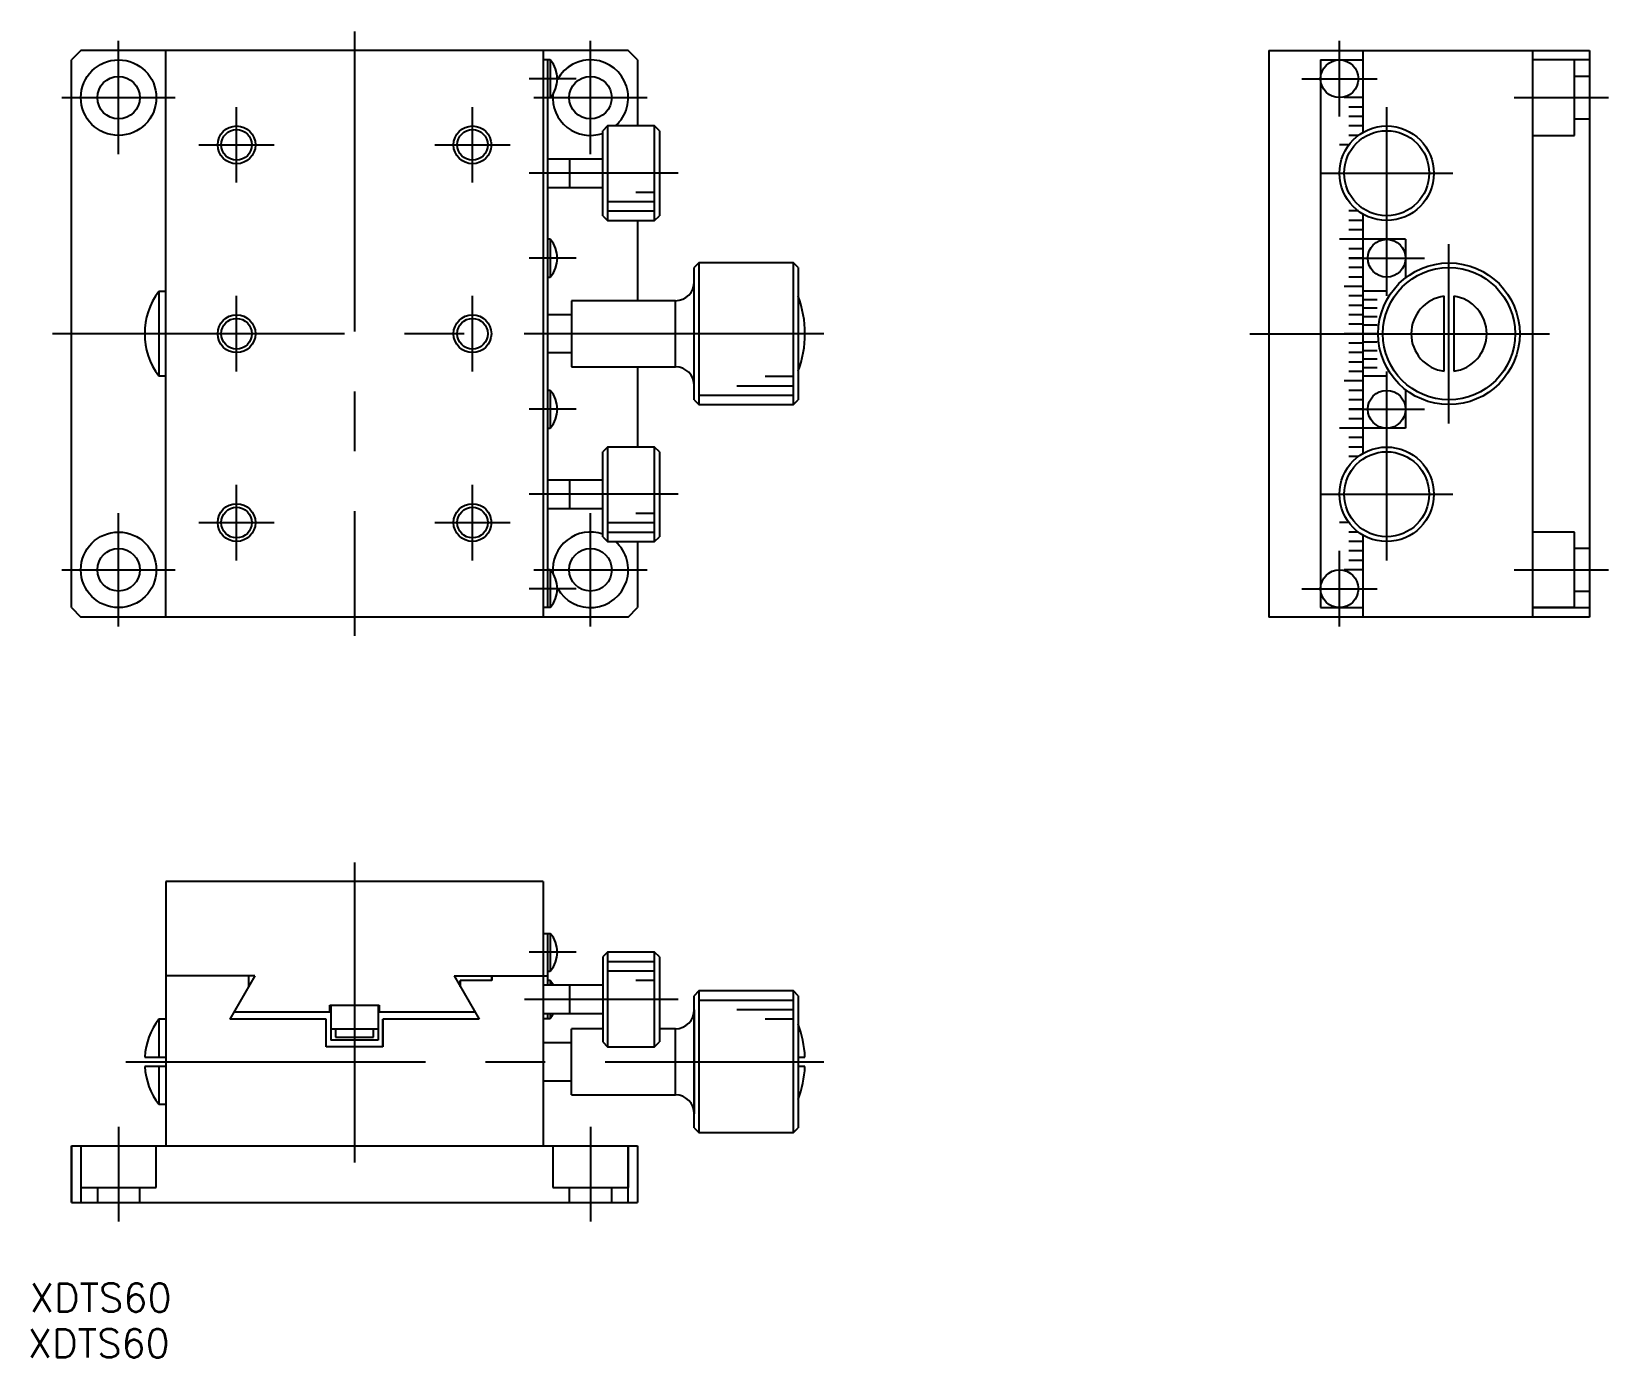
# Model space of a CAD drawing. Extents: x -4 to 163, y -108 to 32.
import ezdxf

# ---------------------------------------------------------------- set-up
doc = ezdxf.new("R2010")
doc.units = 0
doc.linetypes.add('CENTER', pattern=[50.8, 31.75, -6.35, 6.35, -6.35])
doc.linetypes.add('DASHED', pattern=[19.05, 12.7, -6.35])
doc.layers.get('0').update_dxf_attribs({"linetype": 'CONTINUOUS'})
doc.layers.add('CENTER', color=1, linetype='CENTER')
doc.styles.get("Standard").update_dxf_attribs({"font": 'txt.shx', "height": 3, "bigfont": 'bigfont.shx'})

# ---------------------------------------------------------------- blocks, each defined once
blk = doc.blocks.new('*U28')
at = {"color": 7, "linetype": 'CONTINUOUS'}
blk.add_text('XDTS60', height=3, dxfattribs=at).set_placement((-4.41, -103.59))
blk = doc.blocks.new('*U29')
at = {"color": 7, "linetype": 'CONTINUOUS'}
blk.add_text('XDTS60', height=3, dxfattribs=at).set_placement((-4.61, -108.41))

msp = doc.modelspace()

# ---------------------------------------------------------------- linework, layer by layer
at = {"color": 7, "linetype": 'CONTINUOUS'}
for p, q in [((1, 30), (0, 29)), ((0, -29), (0, 29)), ((59, 30), (1, 30)), ((10, -30), (10, 30)), ((50, 30), (50, -30)), ((50.736, 29.000076), (50, 29.000076)), ((50.5, -29), (50.5, 29)), ((50.736, 29.000076), (50.736, 24.999924)), ((60, 29), (59, 30)), ((60, 29), (60, 22)), ((126.864407, 30), (126.864407, -30)), ((126.864407, 30), (160.864407, 30)), ((132.364407, 29), (132.364407, -29)), ((132.364407, 29), (136.864407, 29)), ((136.864407, 21.330127), (136.864407, 30)), ((154.864407, -30), (154.864407, 30)), ((160.864407, 29), (154.864407, 29)), ((160.864407, 30), (160.864407, -30)), ((50.5, 24.999924), (50.736, 24.999924)), ((135.364407, 25), (134.864407, 25)), ((136.864407, 25), (135.364407, 25)), ((136.864407, 24), (135.364407, 24)), ((56.8, 22), (56.3, 21.5)), ((61.8, 22), (56.8, 22)), ((56.8, 22), (56.8, 12)), ((61.8, 12), (61.8, 22)), ((62.3, 21.5), (61.8, 22)), ((136.864407, 23), (135.364407, 23)), ((136.864407, 22), (135.364407, 22)), ((56.3, 12.5), (56.3, 21.5)), ((62.3, 21.5), (62.3, 12.5)), ((62.3, 21.5), (62.3, 12.5)), ((136.366725, 21), (135.364407, 21)), ((52.8, 18.5), (50.5, 18.5)), ((52.8, 18.5), (52.795, 18.5)), ((52.8, 15.499995), (52.8, 18.500005)), ((56.3, 18.5), (52.8, 18.5)), ((52.8, 18.49803), (52.8, 18.5)), ((52.805, 18.5), (52.8, 18.5)), ((52.8, 18.250299), (52.8, 18.49803)), ((135.364407, 20), (134.364407, 20)), ((52.8, 15.749716), (52.8, 18.250299)), ((50.5, 15.5), (52.8, 15.5)), ((52.795, 15.5), (52.8, 15.5)), ((52.8, 15.5), (52.8, 15.749716)), ((52.8, 15.5), (56.3, 15.5)), ((52.8, 15.5), (52.805, 15.5)), ((56.8, 14), (61.8, 14)), ((59.8, 15), (61.8, 15)), ((56.3, 12.5), (56.8, 12)), ((56.8, 13), (61.8, 13)), ((56.8, 13), (61.8, 13)), ((56.8, 12), (61.8, 12)), ((60, 12), (60, 3.5)), ((61.8, 12), (62.3, 12.5)), ((136.366725, 13), (135.364407, 13)), ((136.864407, 12), (135.364407, 12)), ((136.864407, -12.669873), (136.864407, 12.669873)), ((136.864407, 11), (135.364407, 11)), ((50.736, 10.000076), (50.5, 10.000076)), ((50.736, 10.000076), (50.736, 5.999924)), ((141.364407, 10), (134.364407, 10)), ((136.864407, 9), (135.364407, 9)), ((141.364407, 10), (141.364407, 5.923681)), ((66.5, 7.5), (66, 7)), ((66, -7), (66, 7)), ((76.5, 7.5), (66.5, 7.5)), ((66.5, 7.5), (66.5, -7.5)), ((76.5, -7.5), (76.5, 7.5)), ((77, 7), (76.5, 7.5)), ((77, 7), (77, -7)), ((136.864407, 8), (135.364407, 8)), ((136.864407, 7), (135.364407, 7)), ((50.5, 5.999924), (50.736, 5.999924)), ((136.864407, 6), (135.364407, 6)), ((9.25, 4.472136), (9.25, -4.472136)), ((10, 4.472136), (9.25, 4.472136)), ((64, 3.5), (53, 3.5)), ((53, 3.5), (53, -3.5)), ((64, -3.5), (64, 3.5)), ((136.864407, 5), (134.864407, 5)), ((136.864407, 4), (135.364407, 4)), ((139.364407, 4.5), (136.864407, 4.5)), ((138.364407, 3.6), (136.864407, 3.6)), ((145.464407, -3.968627), (145.464407, 3.968627)), ((146.464407, 3.968627), (146.464407, -3.968627)), ((53, 2), (50.5, 2)), ((136.864407, 3), (135.364407, 3)), ((136.864407, 2), (135.364407, 2)), ((138.364407, 2.7), (136.864407, 2.7)), ((138.364407, 1.8), (136.864407, 1.8)), ((136.864407, 0), (134.864407, 0)), ((136.864407, 1), (135.364407, 1)), ((138.364407, 0.9), (136.864407, 0.9)), ((138.364407, 0), (136.864407, 0)), ((136.864407, -1), (135.364407, -1)), ((138.364407, -0.9), (136.864407, -0.9)), ((50.5, -2), (53, -2)), ((136.864407, -2), (135.364407, -2)), ((136.864407, -3), (135.364407, -3)), ((138.364407, -1.8), (136.864407, -1.8)), ((138.364407, -2.7), (136.864407, -2.7)), ((9.25, -4.472136), (10, -4.472136)), ((53, -3.5), (64, -3.5)), ((60, -3.5), (60, -12)), ((73.5, -4.5), (76.5, -4.5)), ((136.864407, -5), (134.864407, -5)), ((136.864407, -4), (135.364407, -4)), ((138.364407, -3.6), (136.864407, -3.6)), ((139.364407, -4.5), (136.864407, -4.5)), ((50.736, -5.999924), (50.5, -5.999924)), ((50.736, -5.999924), (50.736, -10.000076)), ((66.5, -6.5), (76.5, -6.5)), ((70.5, -5.5), (76.5, -5.5)), ((136.864407, -6), (135.364407, -6)), ((141.364407, -5.923681), (141.364407, -10)), ((66, -7), (66.5, -7.5)), ((66.5, -7.5), (76.5, -7.5)), ((76.5, -7.5), (77, -7)), ((136.864407, -7), (135.364407, -7)), ((136.864407, -8), (135.364407, -8)), ((50.5, -10.000076), (50.736, -10.000076)), ((141.364407, -10), (134.364407, -10)), ((136.864407, -9), (135.364407, -9)), ((136.864407, -11), (135.364407, -11)), ((56.8, -12), (56.3, -12.5)), ((56.3, -21.5), (56.3, -12.5)), ((61.8, -12), (56.8, -12)), ((56.8, -12), (56.8, -22)), ((61.8, -22), (61.8, -12)), ((62.3, -12.5), (61.8, -12)), ((62.3, -12.5), (62.3, -21.5)), ((62.3, -12.5), (62.3, -21.5)), ((136.864407, -12), (135.364407, -12)), ((136.366725, -13), (135.364407, -13)), ((56.3, -15.5), (50.5, -15.5)), ((52.8, -18.500005), (52.8, -15.499995)), ((50.5, -18.5), (56.3, -18.5)), ((56.8, -20), (61.8, -20)), ((59.8, -19), (61.8, -19)), ((135.364407, -20), (134.364407, -20)), ((56.3, -21.5), (56.8, -22)), ((56.8, -21), (61.8, -21)), ((61.8, -22), (62.3, -21.5)), ((136.366725, -21), (135.364407, -21)), ((136.864407, -30), (136.864407, -21.330127)), ((56.8, -22), (61.8, -22)), ((60, -22), (60, -29)), ((136.864407, -22), (135.364407, -22)), ((136.864407, -23), (135.364407, -23)), ((50.736, -24.999924), (50.5, -24.999924)), ((50.736, -24.999924), (50.736, -29.000076)), ((136.864407, -25), (134.864407, -25)), ((136.864407, -24), (135.364407, -24)), ((0, -29), (1, -30)), ((59, -30), (1, -30)), ((50.736, -29.000076), (50, -29.000076)), ((59, -30), (60, -29)), ((160.864407, -30), (126.864407, -30)), ((132.364407, -29), (136.864407, -29)), ((154.864407, -29), (160.864407, -29)), ((50, -58), (10, -58)), ((10, -58), (10, -68)), ((10, -58), (10, -86)), ((50, -58), (50, -86)), ((50, -63.5), (50.736, -63.5)), ((50.5, -69), (50.5, -63.5)), ((50.736, -63.499924), (50.736, -67.500076)), ((56.8, -65.5), (56.3, -66)), ((56.3, -66), (56.3, -75)), ((56.8, -65.5), (56.8, -75.5)), ((61.8, -65.5), (56.8, -65.5)), ((61.8, -66.5), (56.8, -66.5)), ((61.8, -75.5), (61.8, -65.5)), ((62.3, -66), (61.8, -65.5)), ((62.3, -66), (62.3, -75)), ((19.444486, -68), (10, -68)), ((19.444486, -68), (16.788675, -72.6)), ((18.8, -69.116283), (18.8, -68)), ((40.555513, -68), (50.5, -68)), ((40.555513, -68), (43.211325, -72.6)), ((44.561, -68.5), (41.2, -68.5)), ((41.2, -69.116283), (41.2, -68.5)), ((41.2, -68.5), (41.2, -69.116283)), ((44.561, -68.5), (44.561, -68)), ((44.561, -68), (44.561, -68.5)), ((50.5, -67.500076), (50.736, -67.500076)), ((50.736, -68.499924), (50.5, -68.499924)), ((50.736, -68.499924), (50.736, -69)), ((61.8, -67.5), (56.8, -67.5)), ((61.8, -68.5), (59.8, -68.5)), ((56.3, -69), (50, -69)), ((52.8, -72), (52.8, -69)), ((66.5, -69.6), (66, -70.1)), ((66, -84.1), (66, -70.1)), ((66, -84.1), (66, -70.1)), ((66.5, -69.6), (66.5, -84.6)), ((76.5, -69.6), (66.5, -69.6)), ((76.5, -84.6), (76.5, -69.6)), ((77, -70.1), (76.5, -69.6)), ((77, -70.1), (77, -84.1)), ((17.250555, -71.8), (27.4, -71.8)), ((27.4, -71.8), (27.4, -71.1)), ((27.4, -71.1), (32.6, -71.1)), ((27.5, -71.1), (27.5, -74.8)), ((32.5, -71.1), (32.5, -74.8)), ((32.6, -71.8), (32.6, -71.1)), ((32.6, -71.1), (32.6, -71.8)), ((32.6, -71.8), (42.749444, -71.8)), ((66, -71.6), (66, -82.6)), ((66, -71.6), (66, -82.6)), ((76.5, -70.6), (66.5, -70.6)), ((76.5, -71.6), (70.5, -71.6)), ((9.25, -72.6), (9.25, -76.6)), ((10, -72.6), (9.25, -72.6)), ((27, -72.6), (16.788675, -72.6)), ((27, -75.5), (27, -72.6)), ((43.211325, -72.6), (33, -72.6)), ((33, -75.5), (33, -72.6)), ((33, -72.6), (33, -75.5)), ((50, -72), (56.3, -72)), ((50, -72.5), (50.5, -72.5)), ((50.5, -72.5), (50.5, -72)), ((50.5, -72.500076), (50.736, -72.500076)), ((50.736, -72), (50.736, -72.500076)), ((76.5, -72.6), (73.5, -72.6)), ((27.5, -73.6), (32.5, -73.6)), ((32.5, -74.8), (27.5, -74.8)), ((28, -73.6), (28, -74.5)), ((28, -74.5), (32, -74.5)), ((32, -74.5), (32, -73.6)), ((53, -75.1), (50, -75.1)), ((53, -80.6), (53, -73.6)), ((56.3, -73.6), (53, -73.6)), ((53, -79.1), (53, -75.1)), ((53, -79.1), (53, -75.1)), ((56.3, -75), (56.8, -75.5)), ((61.8, -75.5), (62.3, -75)), ((64, -73.6), (62.3, -73.6)), ((64, -80.6), (64, -73.6)), ((7.766685, -76.6), (10, -76.6)), ((33, -75.5), (27, -75.5)), ((56.8, -75.5), (61.8, -75.5)), ((77, -76.6), (77.728814, -76.6)), ((10, -77.6), (7.766685, -77.6)), ((9.25, -77.6), (9.25, -81.6)), ((77.728814, -77.6), (77, -77.6)), ((77.728814, -77.6), (77, -77.6)), ((50, -79.1), (53, -79.1)), ((9.25, -81.6), (10, -81.6)), ((53, -80.6), (64, -80.6)), ((66, -84.1), (66.5, -84.6)), ((66.5, -84.6), (76.5, -84.6)), ((76.5, -84.6), (77, -84.1)), ((0, -86), (0, -92)), ((0, -92), (0, -86)), ((0, -86), (60, -86)), ((1, -86), (1, -92)), ((59, -92), (59, -86)), ((60, -86), (60, -92)), ((0, -92), (60, -92))]:
    msp.add_line(p, q, dxfattribs=at)
at = {"color": 3, "linetype": 'DASHED'}
for p, q in [((159.264407, 29), (154.864407, 29)), ((159.264407, 21), (159.264407, 29)), ((160.864407, 27.25), (159.264407, 27.25)), ((159.264407, 22.75), (160.864407, 22.75)), ((154.864407, 21), (159.264407, 21)), ((159.264407, -21), (154.864407, -21)), ((159.264407, -29), (159.264407, -21)), ((160.864407, -22.75), (159.264407, -22.75)), ((159.264407, -27.25), (160.864407, -27.25)), ((159.264407, -29), (154.864407, -29)), ((1, -86), (1, -90.4)), ((9, -90.4), (9, -86)), ((51, -86), (51, -90.4)), ((59, -86), (59, -90.4)), ((1, -90.4), (9, -90.4)), ((2.75, -90.4), (2.75, -92)), ((7.25, -92), (7.25, -90.4)), ((51, -90.4), (59, -90.4)), ((52.75, -90.4), (52.75, -92)), ((57.25, -92), (57.25, -90.4))]:
    msp.add_line(p, q, dxfattribs=at)
at = {"color": 7, "linetype": 'CONTINUOUS'}
for centre, radius in [((5, 25), 4), ((134.364407, 27), 2.000076), ((5, 25), 2.25), ((55, 25), 2.25), ((139.364407, 17), 5), ((17.5, 20), 1.621), ((42.5, 20), 1.621), ((139.364407, 17), 4.5), ((139.364407, 8), 2.000076), ((145.964407, 0), 7.5), ((145.964407, 0), 7), ((17.5, 0), 1.621), ((42.5, 0), 1.621), ((139.364407, -8), 2.000076), ((139.364407, -17), 5), ((139.364407, -17), 4.5), ((17.5, -20), 1.621), ((42.5, -20), 1.621), ((5, -25), 4), ((5, -25), 2.25), ((55, -25), 2.25), ((134.364407, -27), 2.000076)]:
    msp.add_circle(centre, radius, dxfattribs=at)
at = {"color": 3, "linetype": 'CONTINUOUS'}
for centre in [(17.5, 20), (42.5, 20), (17.5, 0), (42.5, 0), (17.5, -20), (42.5, -20)]:
    msp.add_circle(centre, 2, dxfattribs=at)
at = {"color": 7, "linetype": 'CONTINUOUS'}
for centre, radius, start, end in [((48.5, 27), 3, 318.187738, 41.81226227), ((55, 25), 4, 311.409622, 151.065674), ((55, 25), 4, 174.728868, 288.96557499), ((48.5, 8), 3, 318.187738, 41.81226227), ((64, 5.5), 2, 270, 0), ((15.25, 0), 7.483315, 143.300775, 216.699225), ((66.559189, 0), 11.169625, 339.187844, 20.812156), ((145.964407, 0), 4, 97.180756, 262.819244), ((145.964407, 0), 4, 277.180756, 82.819244), ((64, -5.5), 2, 0, 90), ((48.5, -8), 3, 318.18773773, 41.812262), ((55, -25), 4, 71.034426, 185.271132), ((55, -25), 4, 71.034425, 185.271132), ((55, -25), 4, 208.9343261, 48.590378), ((48.5, -27), 3, 318.18773773, 41.812262), ((48.5, -65.5), 3, 318.187738, 41.812262), ((48.5, -70.5), 3, 30, 41.812262), ((64, -71.6), 2, 270, 0), ((15.25, -77.1), 7.5, 143.130102, 176.177446), ((48.5, -70.5), 3, 318.187738, 330), ((66.559189, -77.1), 11.180811, 2.563092, 20.962436), ((15.25, -77.1), 7.5, 183.822554, 216.869898), ((66.559189, -77.1), 11.180811, 339.037564, 357.436908), ((64, -82.6), 2, 0, 90)]:
    msp.add_arc(centre, radius, start, end, dxfattribs=at)
at = {"layer": 'CENTER', "color": 1, "linetype": 'CENTER'}
for p, q in [((30, 32), (30, -32)), ((5, 19), (5, 31)), ((55, 19), (55, 31)), ((134.364407, 23), (134.364407, 31)), ((53.5, 27), (48.5, 27)), ((130.364407, 27), (138.364407, 27)), ((-1, 25), (11, 25)), ((17.5, 16), (17.5, 24)), ((42.5, 16), (42.5, 24)), ((49, 25), (61, 25)), ((139.364407, 10), (139.364407, 24)), ((152.864407, 25), (162.864407, 25)), ((13.5, 20), (21.5, 20)), ((38.5, 20), (46.5, 20)), ((64.3, 17), (48.5, 17)), ((132.364407, 17), (146.364407, 17)), ((139.364407, 4), (139.364407, 12)), ((145.964407, -9.5), (145.964407, 9.5)), ((53.5, 8), (48.5, 8)), ((135.364407, 8), (143.364407, 8)), ((17.5, -4), (17.5, 4)), ((42.5, -4), (42.5, 4)), ((79.728814, 0), (-2, 0)), ((124.864407, 0), (162.864407, 0)), ((139.364407, -12), (139.364407, -4)), ((53.5, -8), (48.5, -8)), ((135.364407, -8), (143.364407, -8)), ((139.364407, -24), (139.364407, -10)), ((17.5, -24), (17.5, -16)), ((42.5, -24), (42.5, -16)), ((64.3, -17), (48.5, -17)), ((132.364407, -17), (146.364407, -17)), ((5, -31), (5, -19)), ((13.5, -20), (21.5, -20)), ((38.5, -20), (46.5, -20)), ((55, -31), (55, -19)), ((134.364407, -31), (134.364407, -23)), ((-1, -25), (11, -25)), ((49, -25), (61, -25)), ((152.864407, -25), (162.864407, -25)), ((53.5, -27), (48.5, -27)), ((130.364407, -27), (138.364407, -27)), ((30, -56), (30, -94)), ((53.5, -65.5), (48.5, -65.5)), ((64.3, -70.5), (48, -70.5)), ((5.766686, -77.1), (79.728815, -77.1)), ((5, -84), (5, -94)), ((55, -84), (55, -94))]:
    msp.add_line(p, q, dxfattribs=at)

# ---------------------------------------------------------------- block references
at = {"color": 7, "linetype": 'CONTINUOUS'}
for name in ['*U28', '*U29']:
    msp.add_blockref(name, (0, 0), dxfattribs=at)

doc.saveas('drawing.dxf')
